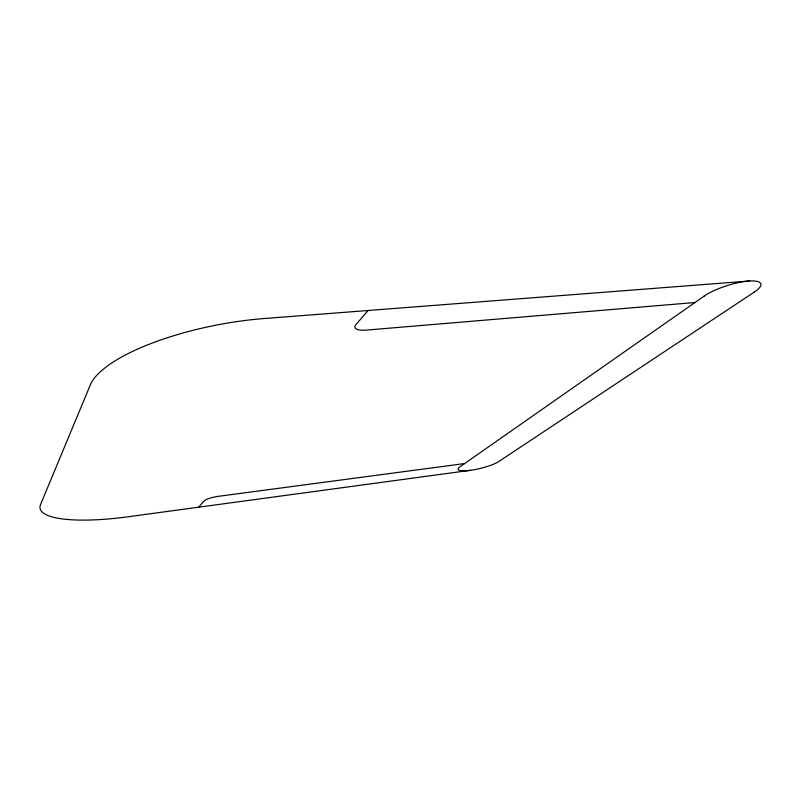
<?xml version="1.0" encoding="UTF-8"?>
<svg xmlns="http://www.w3.org/2000/svg" width="801" height="801" viewBox="0 0 801 801"><rect width="100%" height="100%" fill="white"/><g stroke="black" fill="none" stroke-linecap="round" stroke-linejoin="round"><path stroke-width="1.2" d="M198.698 507.183L203.995 501.036A12.085 2.633 -11.2 0 1 218.373 496.33L464.62 463.559M368.11 310.498L355.924 324.645A17.782 5.817 -13.4 0 0 366.217 330.102L694.968 302.528M704.059 296.17L460.074 466.733A22.048 4.426 -13.8 0 0 470.347 470.317A22.048 4.426 -13.8 0 0 498.773 461.536L754.352 292.045M470.497 470.297L128.52 516.715A105.932 24.671 -10.4 0 1 40.601 504.43L90.363 384.82A138.413 43.534 -11 0 1 263.919 318.558L749.736 280.981M704.039 296.19A32.801 8.601 -17.7 0 1 748.324 281.091A32.801 8.601 -17.7 0 1 754.312 292.075"/></g></svg>
